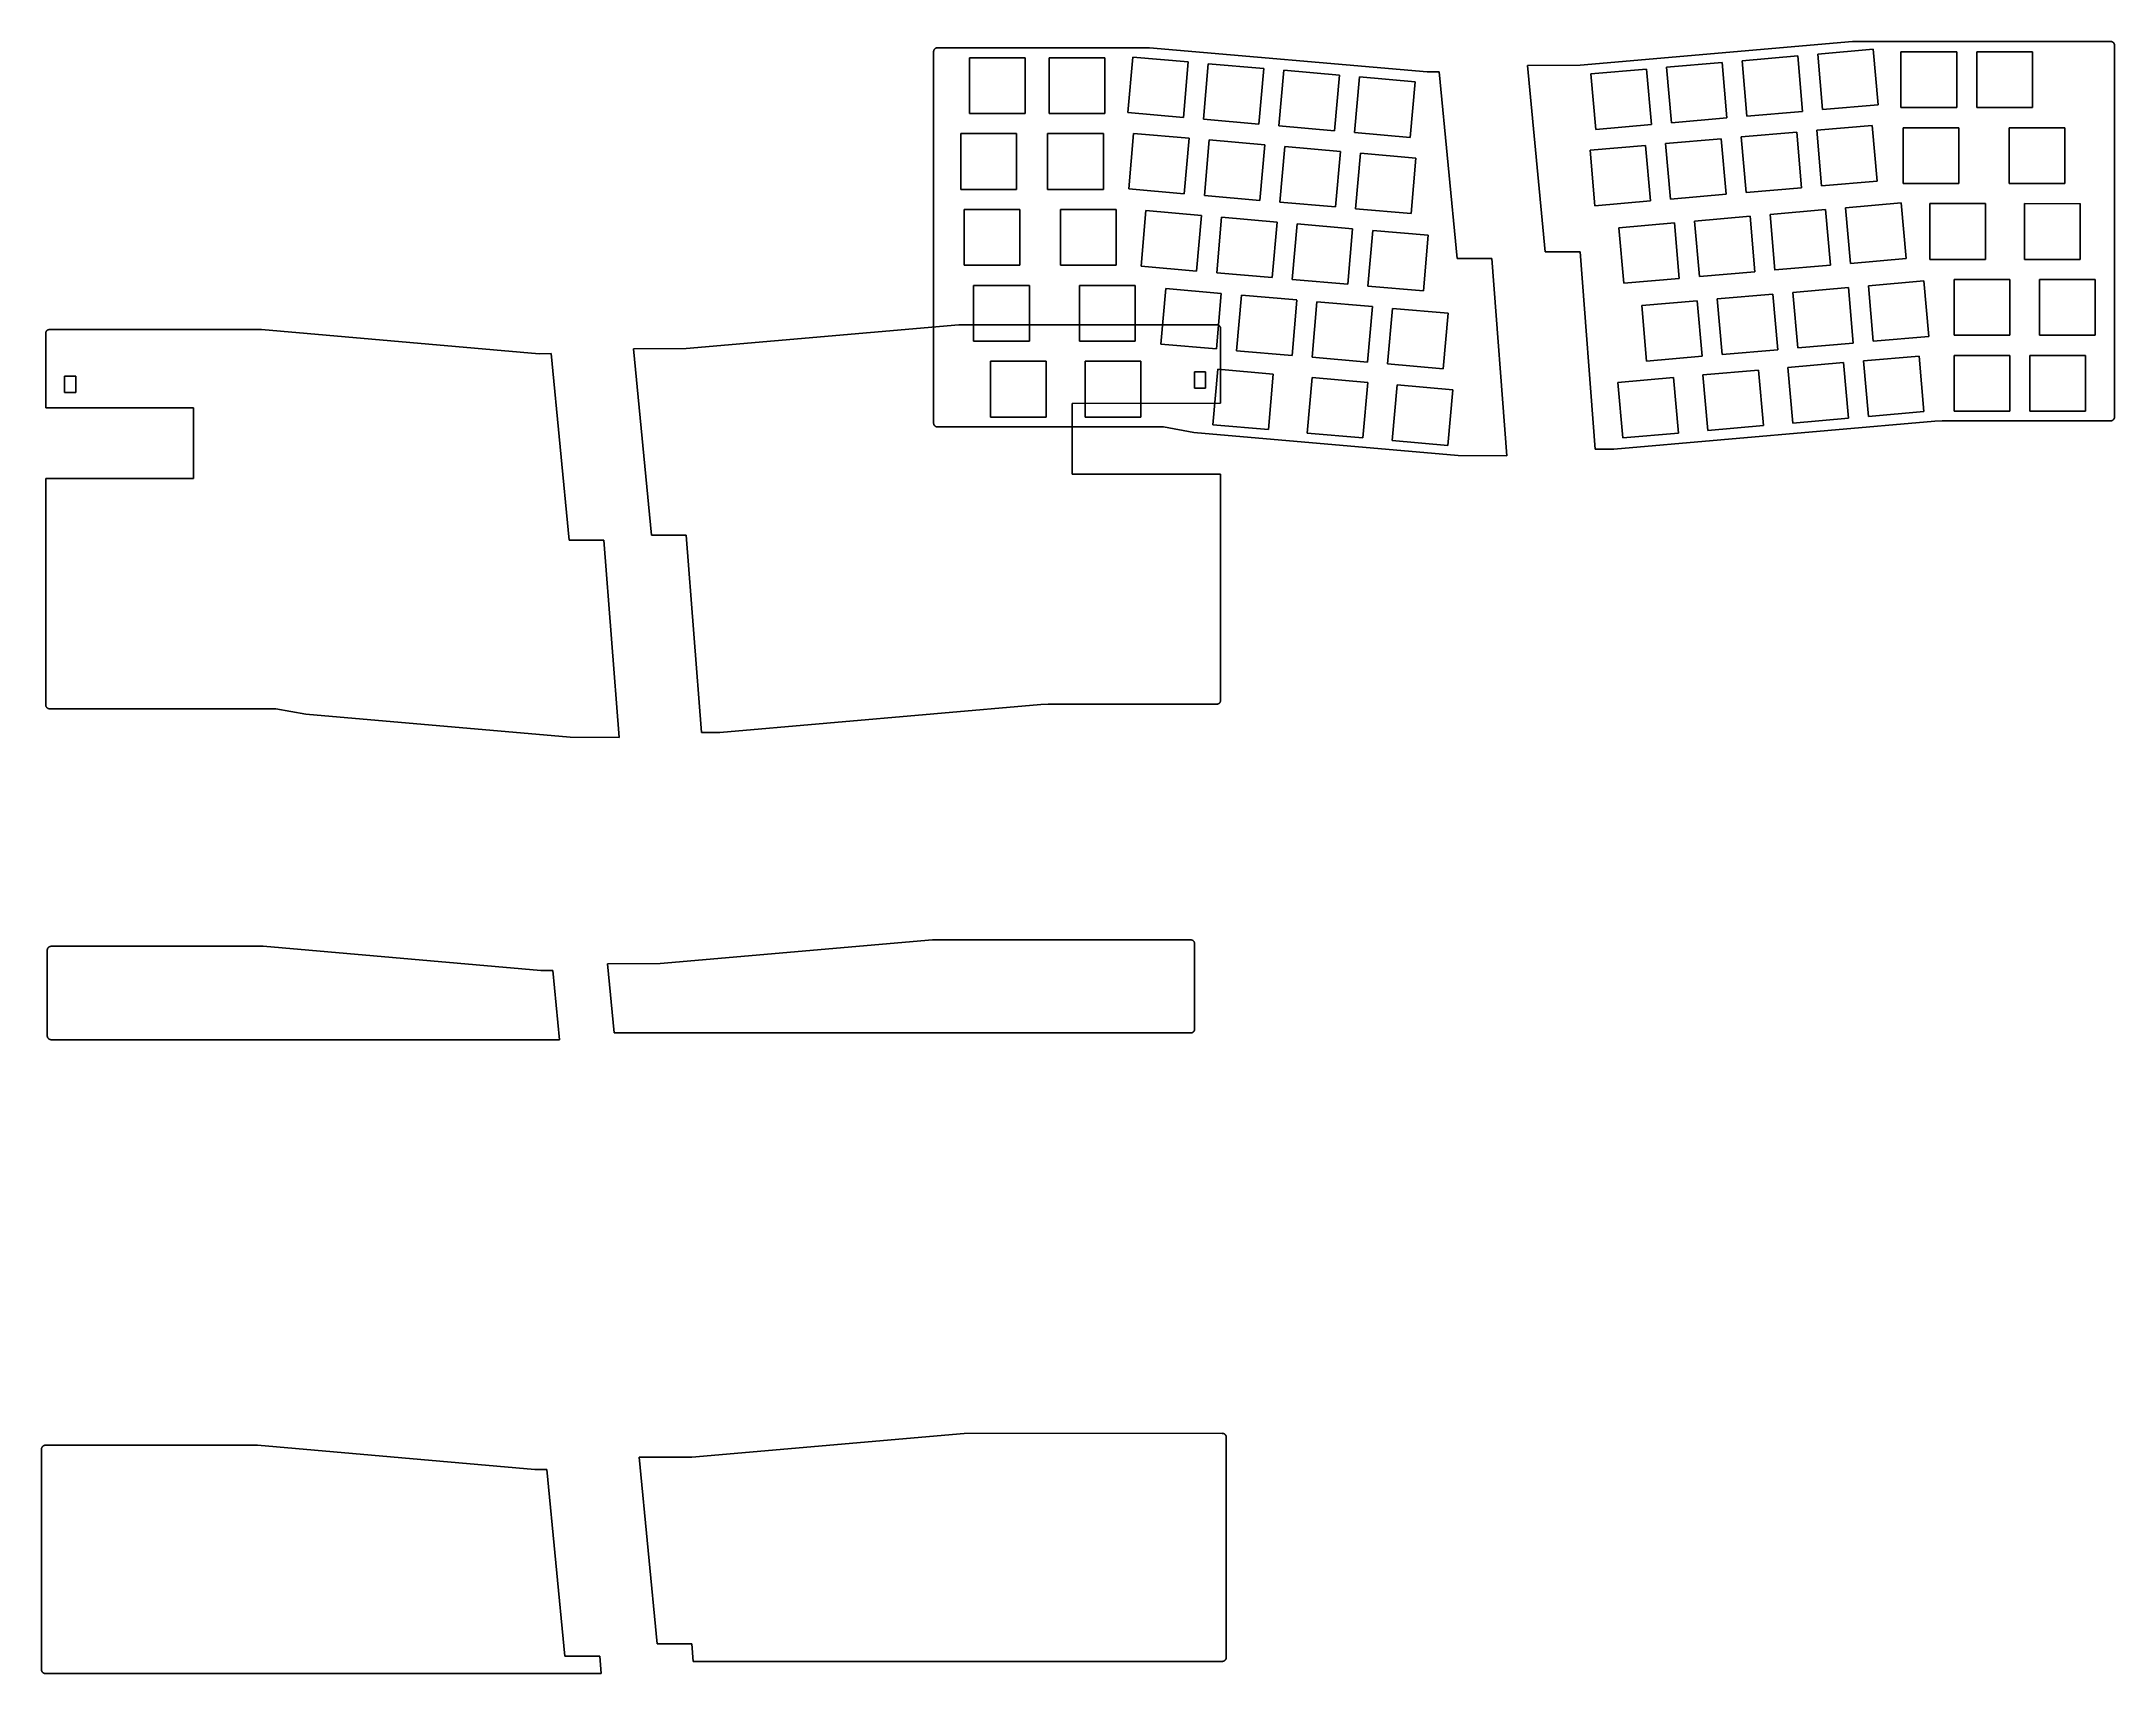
# Model space of a CAD drawing. Extents: x -20962 to 36881, y -27762 to 17760.
import ezdxf

# ---------------------------------------------------------------- set-up
doc = ezdxf.new("R2010")
doc.units = 0

msp = doc.modelspace()

# ---------------------------------------------------------------- linework, layer by layer
at = {"layer": 'Layer 1'}
for p, q in [((3931.35, 17475.4), (3930.22111, 7118.7)), ((3931.623802, 17481.182043), (3931.489, 17475.705)), ((3932.028524, 17486.621721), (3931.623802, 17481.182043)), ((3932.69938, 17492.014924), (3932.028524, 17486.621721)), ((3933.632584, 17497.352542), (3932.69938, 17492.014924)), ((3934.824352, 17502.625464), (3933.632584, 17497.352542)), ((3936.270899, 17507.824579), (3934.824352, 17502.625464)), ((3937.968438, 17512.940776), (3936.270899, 17507.824579)), ((3939.913184, 17517.964946), (3937.968438, 17512.940776)), ((3942.101353, 17522.887978), (3939.913184, 17517.964946)), ((3944.529159, 17527.700761), (3942.101353, 17522.887978)), ((3947.192817, 17532.394184), (3944.529159, 17527.700761)), ((3950.088541, 17536.959137), (3947.192817, 17532.394184)), ((3953.212546, 17541.386509), (3950.088541, 17536.959137)), ((3956.561047, 17545.667191), (3953.212546, 17541.386509)), ((3960.130258, 17549.79207), (3956.561047, 17545.667191)), ((3963.916394, 17553.752037), (3960.130258, 17549.79207)), ((3967.894703, 17557.518897), (3963.916394, 17553.752037)), ((3972.036868, 17561.068032), (3967.894703, 17557.518897)), ((3976.333761, 17564.395704), (3972.036868, 17561.068032)), ((3980.776254, 17567.49817), (3976.333761, 17564.395704)), ((3985.355217, 17570.371689), (3980.776254, 17567.49817)), ((3990.061521, 17573.012521), (3985.355217, 17570.371689)), ((3994.886038, 17575.416924), (3990.061521, 17573.012521)), ((3999.819639, 17577.581158), (3994.886038, 17575.416924)), ((4004.853194, 17579.501481), (3999.819639, 17577.581158)), ((4009.977576, 17581.174152), (4004.853194, 17579.501481)), ((4015.183655, 17582.595431), (4009.977576, 17581.174152)), ((4020.462303, 17583.761576), (4015.183655, 17582.595431)), ((4025.80439, 17584.668847), (4020.462303, 17583.761576)), ((4031.200788, 17585.313501), (4025.80439, 17584.668847)), ((4036.642367, 17585.6918), (4031.200788, 17585.313501)), ((4042.12, 17585.8), (4036.642367, 17585.6918)), ((9956.51, 17586.1), (4041.98, 17585.817778)), ((17700.7, 16911.5), (9956.51, 17586.1)), ((29571.5, 17759.9), (21968.44, 17096.678)), ((26489.6, 17222.8), (28039.56, 17357.702)), ((28039.6, 17357.7), (28175.067, 15808.87)), ((28734.4, 15859.1), (28598.369, 17408.5)), ((28598.4, 17408.5), (30148.36, 17543.402)), ((36770.7, 17759.9), (29571.5, 17759.9)), ((30148.4, 17543.4), (30283.867, 15994.57)), ((30920.5, 17470.6), (32476.11, 17470.035556)), ((30920.5, 15914.5), (30920.5, 17470.1)), ((32476.1, 17470.1), (32476.1, 15914.5)), ((33037.2, 17470.1), (34592.81, 17469.535556)), ((33037.2, 15913.9), (33037.2, 17469.5)), ((34592.8, 17469.5), (34592.8, 15913.9)), ((36776.245672, 17759.922011), (36770.733, 17760.06)), ((36781.72018, 17759.510651), (36776.245672, 17759.922011)), ((36787.147251, 17758.829803), (36781.72018, 17759.510651)), ((36792.517612, 17757.883349), (36787.147251, 17758.829803)), ((36797.821988, 17756.675173), (36792.517612, 17757.883349)), ((36803.051106, 17755.209156), (36797.821988, 17756.675173)), ((36808.195692, 17753.489182), (36803.051106, 17755.209156)), ((36813.246474, 17751.519134), (36808.195692, 17753.489182)), ((36818.194177, 17749.302894), (36813.246474, 17751.519134)), ((36823.029528, 17746.844345), (36818.194177, 17749.302894)), ((36827.743253, 17744.147369), (36823.029528, 17746.844345)), ((36832.326079, 17741.215851), (36827.743253, 17744.147369)), ((36836.768732, 17738.053671), (36832.326079, 17741.215851)), ((36841.061938, 17734.664714), (36836.768732, 17738.053671)), ((36845.196425, 17731.052862), (36841.061938, 17734.664714)), ((36849.162919, 17727.221997), (36845.196425, 17731.052862)), ((36852.932795, 17723.197494), (36849.162919, 17727.221997)), ((36856.481121, 17719.008361), (36852.932795, 17723.197494)), ((36859.804155, 17714.663927), (36856.481121, 17719.008361)), ((36862.898157, 17710.173527), (36859.804155, 17714.663927)), ((36865.759385, 17705.54649), (36862.898157, 17710.173527)), ((36868.3841, 17700.79215), (36865.759385, 17705.54649)), ((36870.768559, 17695.919837), (36868.3841, 17700.79215)), ((36872.909023, 17690.938883), (36870.768559, 17695.919837)), ((36874.80175, 17685.85862), (36872.909023, 17690.938883)), ((36876.443001, 17680.688381), (36874.80175, 17685.85862)), ((36877.829033, 17675.437496), (36876.443001, 17680.688381)), ((36878.956107, 17670.115297), (36877.829033, 17675.437496)), ((36879.820481, 17664.731116), (36878.956107, 17670.115297)), ((36880.418415, 17659.294285), (36879.820481, 17664.731116)), ((36880.746169, 17653.814136), (36880.418415, 17659.294285)), ((36880.8, 17648.3), (36880.746169, 17653.814136)), ((36880.8, 7288.06), (36880.8, 17648.1)), ((4931.83, 17306.4), (6487.44, 17305.835556)), ((4931.83, 15750.2), (4931.83, 17305.8)), ((6487.44, 17305.8), (6487.44, 15750.2)), ((7154.05, 17306.4), (8709.66, 17305.835556)), ((7154.05, 15750.2), (7154.05, 17305.8)), ((8709.65, 17305.8), (8709.65, 15750.2)), ((9349.45, 15774.5), (9484.917, 17324.46)), ((9484.92, 17324.4), (11034.88, 17188.369)), ((11034.9, 17188.4), (10899.433, 15639)), ((11458.8, 15589.9), (11594.267, 17139.86)), ((11594.2, 17139.9), (13144.16, 17003.869)), ((13144.2, 17003.8), (13008.733, 15454.4)), ((13567.5, 15405.6), (13702.967, 16955.56)), ((13703, 16955.6), (15252.96, 16819.569)), ((15253, 16819.5), (15117.533, 15270.1)), ((18034.8, 16913), (17700.649, 16911.58889)), ((18034.8, 16913), (18535.744, 11707.42)), ((20497.8, 17094.1), (20998.744, 11888.52)), ((21968.4, 17096.7), (20498.02, 17093.87778)), ((22408.1, 15304.9), (22272.069, 16854.3)), ((22272.1, 16854.3), (23822.06, 16989.202)), ((23822.1, 16989.2), (23957.567, 15440.37)), ((24516.9, 15490.6), (24380.869, 17040)), ((24380.9, 17040), (25930.86, 17174.902)), ((25930.8, 17174.9), (26066.267, 15626.07)), ((26625.7, 15673.4), (26489.669, 17222.8)), ((15676.9, 15221), (15812.367, 16770.96)), ((15812.3, 16771), (17362.26, 16634.969)), ((17362.3, 16635), (17226.833, 15085.6)), ((6487.44, 15750.2), (4931.83, 15750.2)), ((8709.65, 15750.2), (7154.05, 15750.2)), ((10899.4, 15639), (9349.44, 15774.467)), ((26066.3, 15626), (24516.9, 15490.533)), ((28175.1, 15808.9), (26625.7, 15673.433)), ((30283.8, 15994.6), (28734.4, 15859.133)), ((32476.1, 15914.5), (30920.5, 15914.5)), ((34592.8, 15913.9), (33037.2, 15913.9)), ((4687.99, 15189.7), (6243.6, 15189.135556)), ((4687.99, 13633.5), (4687.99, 15189.1)), ((6243.6, 15189.1), (6243.6, 13633.5)), ((7111.71, 15189.7), (8667.32, 15189.135556)), ((7111.71, 13633.5), (7111.71, 15189.1)), ((8667.32, 15189.1), (8667.32, 13633.5)), ((9375.98, 13647.7), (9511.447, 15197.66)), ((9511.45, 15197.6), (11061.41, 15061.569)), ((11061.4, 15061.6), (10925.933, 13512.2)), ((13008.7, 15454.4), (11458.74, 15589.867)), ((15117.5, 15270.1), (13567.54, 15405.567)), ((17226.8, 15085.6), (15676.84, 15221.067)), ((23957.5, 15440.3), (22408.1, 15304.833)), ((24354.9, 14913.1), (25904.86, 15048.002)), ((25904.9, 15048), (26040.367, 13499.17)), ((26599.7, 13546.6), (26463.669, 15096)), ((26463.7, 15096), (28013.66, 15230.902)), ((28013.6, 15230.9), (28149.067, 13682.07)), ((28572.4, 15281.7), (30122.36, 15416.602)), ((28708.5, 13732.3), (28572.469, 15281.7)), ((30122.4, 15416.6), (30257.867, 13867.77)), ((30984.3, 15354), (32539.91, 15353.435556)), ((30984.3, 13797.8), (30984.3, 15353.4)), ((32539.9, 15353.4), (32539.9, 13797.8)), ((33936.9, 15353.4), (35492.51, 15352.835556)), ((33936.9, 13797.2), (33936.9, 15352.8)), ((35492.5, 15352.8), (35492.5, 13797.2)), ((11485.3, 13463.1), (11620.767, 15013.06)), ((11620.8, 15013), (13170.76, 14876.969)), ((13170.7, 14877), (13035.233, 13327.6)), ((13594.1, 13278.8), (13729.567, 14828.76)), ((13729.5, 14828.8), (15279.46, 14692.769)), ((15279.5, 14692.7), (15144.033, 13143.3)), ((15703.4, 13094.2), (15838.867, 14644.16)), ((15838.9, 14644.2), (17388.86, 14508.169)), ((17388.8, 14508.1), (17253.333, 12958.7)), ((22246.1, 14727.4), (23796.06, 14862.302)), ((22382.2, 13178), (22246.169, 14727.4)), ((23796.1, 14862.3), (23931.567, 13313.47)), ((24490.9, 13363.7), (24354.869, 14913.1)), ((6243.6, 13633.5), (4687.99, 13633.5)), ((8667.32, 13633.5), (7111.71, 13633.5)), ((10925.9, 13512.2), (9375.94, 13647.667)), ((13035.3, 13327.6), (11485.34, 13463.067)), ((23931.6, 13313.5), (22382.2, 13178.033)), ((26040.3, 13499.2), (24490.9, 13363.733)), ((28149.1, 13682.1), (26599.7, 13546.633)), ((30257.9, 13867.8), (28708.5, 13732.333)), ((32539.9, 13797.8), (30984.3, 13797.8)), ((35492.5, 13797.2), (33936.9, 13797.2)), ((4783.38, 13073), (6338.99, 13072.435556)), ((4783.38, 11516.9), (4783.38, 13072.5)), ((6338.99, 13072.5), (6338.99, 11516.9)), ((7471.26, 13073), (9026.87, 13072.435556)), ((7471.26, 11516.9), (7471.26, 13072.5)), ((9026.87, 13072.5), (9026.87, 11516.9)), ((9719.16, 11492.9), (9854.627, 13042.86)), ((9854.63, 13042.8), (11404.59, 12906.769)), ((11404.6, 12906.8), (11269.133, 11357.4)), ((11828.5, 11308.3), (11963.967, 12858.26)), ((11964, 12858.3), (13513.96, 12722.269)), ((15144, 13143.3), (13594.04, 13278.767)), ((17253.4, 12958.7), (15703.44, 13094.167)), ((25295.8, 11203), (25159.769, 12752.4)), ((25159.8, 12752.4), (26709.76, 12887.302)), ((26709.8, 12887.3), (26845.267, 11338.47)), ((27404.6, 11385.9), (27268.569, 12935.3)), ((27268.6, 12935.3), (28818.56, 13070.202)), ((28818.5, 13070.2), (28953.967, 11521.37)), ((29377.3, 13121), (30927.26, 13255.902)), ((29513.4, 11571.6), (29377.369, 13121)), ((30927.3, 13255.9), (31062.767, 11707.07)), ((31724.3, 13237.3), (33279.91, 13236.735556)), ((31724.3, 11681.1), (31724.3, 13236.7)), ((33279.9, 13236.7), (33279.9, 11681.1)), ((34370.4, 13236.7), (35926.01, 13236.135556)), ((34370.4, 11680.6), (34370.4, 13236.2)), ((35926, 13236.2), (35926, 11680.6)), ((13513.9, 12722.2), (13378.433, 11172.8)), ((13937.3, 11124), (14072.767, 12673.96)), ((14072.7, 12674), (15622.66, 12537.969)), ((15622.7, 12538), (15487.233, 10988.6)), ((16046.6, 10939.4), (16182.067, 12489.36)), ((16182, 12489.4), (17731.96, 12353.369)), ((17732, 12353.4), (17596.533, 10804)), ((23051, 12566.7), (24600.96, 12701.602)), ((23187.1, 11017.3), (23051.069, 12566.7)), ((24601, 12701.6), (24736.467, 11152.77)), ((18535.8, 11707.4), (19506.6, 11707.4)), ((19506.3, 11707.4), (19929.069, 6206.89)), ((20998.7, 11888.6), (21969.6, 11888.6)), ((21969.6, 11888.6), (22393.215, 6387.81)), ((31062.8, 11707.1), (29513.4, 11571.633)), ((33279.9, 11681.1), (31724.3, 11681.1)), ((35926, 11680.6), (34370.4, 11680.6)), ((6338.99, 11516.9), (4783.38, 11516.9)), ((9026.87, 11516.9), (7471.26, 11516.9)), ((11269.1, 11357.4), (9719.14, 11492.867)), ((13378.5, 11172.8), (11828.54, 11308.267)), ((15487.2, 10988.6), (13937.24, 11124.067)), ((24736.5, 11152.8), (23187.1, 11017.333)), ((26845.2, 11338.5), (25295.8, 11203.033)), ((28954, 11521.4), (27404.6, 11385.933)), ((30014, 10946.2), (31563.96, 11081.102)), ((31564, 11081.1), (31699.467, 9532.27)), ((32402.2, 11120.1), (33957.81, 11119.535556)), ((32402.2, 9563.9), (32402.2, 11119.5)), ((33957.8, 11119.5), (33957.8, 9563.9)), ((34783.6, 11120.6), (36339.21, 11120.035556)), ((34783.6, 9564.46), (34783.6, 11120.1)), ((36339.2, 11120.1), (36339.2, 9564.46)), ((5048.1, 10956.4), (6603.71, 10955.835556)), ((5048.1, 9400.21), (5048.1, 10955.8)), ((6603.71, 10955.8), (6603.71, 9400.21)), ((8000.71, 10956.4), (9556.32, 10955.835556)), ((8000.71, 9400.21), (8000.71, 10955.8)), ((9556.32, 10955.8), (9556.32, 9400.21)), ((10272, 9319.78), (10407.467, 10869.74)), ((10407.5, 10869.7), (11957.46, 10733.669)), ((11957.5, 10733.7), (11822.033, 9184.3)), ((12381.4, 9135.2), (12516.867, 10685.16)), ((12516.8, 10685.2), (14066.76, 10549.169)), ((14066.8, 10549.1), (13931.333, 8999.7)), ((14490.1, 8950.91), (14625.567, 10500.87)), ((14625.6, 10500.9), (16175.56, 10364.869)), ((17596.5, 10804), (16046.54, 10939.467)), ((23687.7, 10391.9), (25237.66, 10526.802)), ((25237.7, 10526.8), (25373.167, 8977.97)), ((25932.5, 9028.24), (25796.469, 10577.64)), ((25796.5, 10577.6), (27346.46, 10712.502)), ((27346.5, 10712.5), (27481.967, 9163.67)), ((28041.3, 9211.12), (27905.269, 10760.52)), ((27905.3, 10760.5), (29455.26, 10895.402)), ((29455.2, 10895.4), (29590.667, 9346.57)), ((30150.1, 9396.82), (30014.069, 10946.22)), ((4629.64, 9856.86), (-2973.42, 9193.638)), ((11828.8, 9856.86), (4629.64, 9856.86)), ((11834.345672, 9856.722011), (11828.833, 9856.86)), ((11839.82018, 9856.310651), (11834.345672, 9856.722011)), ((11845.247251, 9855.629803), (11839.82018, 9856.310651)), ((11850.617612, 9854.683349), (11845.247251, 9855.629803)), ((11855.921988, 9853.475173), (11850.617612, 9854.683349)), ((11861.151106, 9852.009156), (11855.921988, 9853.475173)), ((11866.295692, 9850.289182), (11861.151106, 9852.009156)), ((11871.346474, 9848.319134), (11866.295692, 9850.289182)), ((11876.294177, 9846.102894), (11871.346474, 9848.319134)), ((11881.129528, 9843.644345), (11876.294177, 9846.102894)), ((11885.843253, 9840.947369), (11881.129528, 9843.644345)), ((11890.426079, 9838.015851), (11885.843253, 9840.947369)), ((11894.868732, 9834.853671), (11890.426079, 9838.015851)), ((11899.161938, 9831.464714), (11894.868732, 9834.853671)), ((16175.6, 10364.8), (16040.133, 8815.4)), ((16599.5, 8766.34), (16734.967, 10316.3)), ((16734.9, 10316.3), (18284.86, 10180.269)), ((18284.9, 10180.3), (18149.433, 8630.9)), ((23823.8, 8842.54), (23687.769, 10391.94)), ((-20844.694849, 9621.319106), (-20844.831, 9615.843)), ((-20844.288877, 9626.757798), (-20844.694849, 9621.319106)), ((-20844.6, 9615.84), (-20844.6, 7542.64)), ((-20843.616867, 9632.149969), (-20844.288877, 9626.757798)), ((-20842.682607, 9637.486515), (-20843.616867, 9632.149969)), ((-20841.48988, 9642.758331), (-20842.682607, 9637.486515)), ((-20840.042471, 9647.95631), (-20841.48988, 9642.758331)), ((-20838.344168, 9653.071347), (-20840.042471, 9647.95631)), ((-20836.398753, 9658.094337), (-20838.344168, 9653.071347)), ((-20834.210013, 9663.016175), (-20836.398753, 9658.094337)), ((-20831.781733, 9667.827755), (-20834.210013, 9663.016175)), ((-20829.117698, 9672.519971), (-20831.781733, 9667.827755)), ((-20826.221693, 9677.083718), (-20829.117698, 9672.519971)), ((-20823.097503, 9681.509892), (-20826.221693, 9677.083718)), ((-20819.748914, 9685.789385), (-20823.097503, 9681.509892)), ((-20816.179711, 9689.913093), (-20819.748914, 9685.789385)), ((-20812.393679, 9693.871911), (-20816.179711, 9689.913093)), ((-20808.415563, 9697.63766), (-20812.393679, 9693.871911)), ((-20804.273666, 9701.18574), (-20808.415563, 9697.63766)), ((-20799.977114, 9704.512412), (-20804.273666, 9701.18574)), ((-20795.535031, 9707.613939), (-20799.977114, 9704.512412)), ((-20790.956542, 9710.48658), (-20795.535031, 9707.613939)), ((-20786.250771, 9713.126599), (-20790.956542, 9710.48658)), ((-20781.426843, 9715.530255), (-20786.250771, 9713.126599)), ((-20776.493883, 9717.693811), (-20781.426843, 9715.530255)), ((-20771.461015, 9719.613527), (-20776.493883, 9717.693811)), ((-20766.337365, 9721.285666), (-20771.461015, 9719.613527)), ((-20761.132056, 9722.706488), (-20766.337365, 9721.285666)), ((-20755.854213, 9723.872255), (-20761.132056, 9722.706488)), ((-20750.512962, 9724.779228), (-20755.854213, 9723.872255)), ((-20745.117426, 9725.42367), (-20750.512962, 9724.779228)), ((-20739.67673, 9725.80184), (-20745.117426, 9725.42367)), ((-20734.2, 9725.91), (-20739.67673, 9725.80184)), ((-14819.7, 9726.19), (-20734.23, 9725.907778)), ((-7075.51, 9051.68), (-14819.68, 9726.191)), ((6603.71, 9400.21), (5048.1, 9400.21)), ((9556.32, 9400.21), (8000.71, 9400.21)), ((11822, 9184.31), (10272.04, 9319.777)), ((11903.296425, 9827.852862), (11899.161938, 9831.464714)), ((11907.262919, 9824.021997), (11903.296425, 9827.852862)), ((11911.032795, 9819.997494), (11907.262919, 9824.021997)), ((11914.581121, 9815.808361), (11911.032795, 9819.997494)), ((11917.904155, 9811.463927), (11914.581121, 9815.808361)), ((11920.998157, 9806.973527), (11917.904155, 9811.463927)), ((11923.859385, 9802.34649), (11920.998157, 9806.973527)), ((11926.4841, 9797.59215), (11923.859385, 9802.34649)), ((11928.868559, 9792.719837), (11926.4841, 9797.59215)), ((11931.009023, 9787.738883), (11928.868559, 9792.719837)), ((11932.90175, 9782.65862), (11931.009023, 9787.738883)), ((11934.543001, 9777.488381), (11932.90175, 9782.65862)), ((11935.929033, 9772.237496), (11934.543001, 9777.488381)), ((11937.056107, 9766.915297), (11935.929033, 9772.237496)), ((11937.920481, 9761.531116), (11937.056107, 9766.915297)), ((11938.518415, 9756.094285), (11937.920481, 9761.531116)), ((11938.846169, 9750.614136), (11938.518415, 9756.094285)), ((11938.9, 9745.1), (11938.846169, 9750.614136)), ((11938.9, 7667.95), (11938.9, 9745.1)), ((29590.7, 9346.59), (28041.3, 9211.123)), ((31699.5, 9532.29), (30150.1, 9396.823)), ((33957.8, 9563.9), (32402.2, 9563.9)), ((36339.2, 9564.46), (34783.6, 9564.46)), ((-6741.08, 9053.09), (-7075.513, 9051.67889)), ((-6741.36, 9053.09), (-6240.416, 3847.51)), ((-2973.42, 9193.64), (-4443.8, 9190.81778)), ((-4443.51, 9190.82), (-3942.566, 3985.24)), ((5513.77, 8839.72), (7069.38, 8839.155556)), ((5513.77, 7283.55), (5513.77, 8839.15)), ((7069.38, 8839.15), (7069.38, 7283.55)), ((8159.32, 8839.72), (9714.93, 8839.155556)), ((8159.32, 7283.55), (8159.32, 8839.15)), ((9714.93, 8839.15), (9714.93, 7283.55)), ((13931.3, 8999.74), (12381.34, 9135.207)), ((16040.1, 8815.45), (14490.14, 8950.917)), ((18149.4, 8630.87), (16599.44, 8766.337)), ((25373.2, 8978.01), (23823.8, 8842.543)), ((27481.9, 9163.71), (25932.5, 9028.243)), ((27769.2, 8666.43), (29319.16, 8801.332)), ((29319.2, 8801.34), (29454.667, 7252.51)), ((30014, 7302.74), (29877.969, 8852.14)), ((29878, 8852.14), (31427.96, 8987.042)), ((31428, 8987.04), (31563.467, 7438.21)), ((32402.2, 9003.41), (33957.81, 9002.845556)), ((32402.2, 7447.23), (32402.2, 9002.84)), ((33957.8, 9002.84), (33957.8, 7447.23)), ((34518.9, 9003.97), (36074.51, 9003.405556)), ((34518.9, 7447.8), (34518.9, 9003.41)), ((36074.5, 9003.41), (36074.5, 7447.8)), ((-20001.8, 8421.76), (-20315.1, 8421.76)), ((-20315.1, 8421.76), (-20315.1, 7966.26)), ((-20001.8, 7966.26), (-20001.8, 8421.76)), ((11521.2, 8545.09), (11208, 8545.09)), ((11208, 8545.09), (11208, 8089.59)), ((11521.2, 8089.59), (11521.2, 8545.09)), ((11721.2, 7067.93), (11856.667, 8617.89)), ((11856.7, 8617.89), (13406.66, 8481.859)), ((13406.7, 8481.86), (13271.233, 6932.46)), ((14357.2, 6837.35), (14492.667, 8387.31)), ((14492.7, 8387.32), (16042.66, 8251.289)), ((16042.6, 8251.28), (15907.133, 6701.88)), ((16729.6, 6629.64), (16865.067, 8179.6)), ((16865, 8179.6), (18414.96, 8043.569)), ((23161.1, 6702.17), (23025.069, 8251.57)), ((23025.1, 8251.57), (24575.06, 8386.472)), ((24575, 8386.47), (24710.467, 6837.64)), ((25532.9, 6909.88), (25396.869, 8459.28)), ((25396.9, 8459.28), (26946.86, 8594.182)), ((26946.8, 8594.18), (27082.267, 7045.35)), ((27905.3, 7117.03), (27769.269, 8666.43)), ((-16717.9, 7542.64), (-20844.6, 7542.64)), ((-20315.1, 7966.26), (-20001.8, 7966.26)), ((-16717.9, 5566.81), (-16717.9, 7542.64)), ((11938.9, 7667.95), (7798.7, 7662.58778)), ((7798.71, 7662.59), (7798.71, 5690.42)), ((11208, 8089.59), (11521.2, 8089.59)), ((18415, 8043.57), (18279.533, 6494.17)), ((3930.36, 7118.75), (3930.413208, 7113.233592)), ((3930.413208, 7113.233592), (3930.740564, 7107.75118)), ((3930.740564, 7107.75118), (3931.338324, 7102.312107)), ((3931.338324, 7102.312107), (3932.202742, 7096.925714)), ((3932.202742, 7096.925714), (3933.330072, 7091.601346)), ((3933.330072, 7091.601346), (3934.716569, 7086.348345)), ((3934.716569, 7086.348345), (3936.358487, 7081.176054)), ((3936.358487, 7081.176054), (3938.25208, 7076.093815)), ((3938.25208, 7076.093815), (3940.393603, 7071.110973)), ((3940.393603, 7071.110973), (3942.779311, 7066.236869)), ((3942.779311, 7066.236869), (3945.405457, 7061.480846)), ((3945.405457, 7061.480846), (3948.268297, 7056.852248)), ((3948.268297, 7056.852248), (3951.364083, 7052.360417)), ((3951.364083, 7052.360417), (3954.689072, 7048.014696)), ((3954.689072, 7048.014696), (3958.239517, 7043.824429)), ((3958.239517, 7043.824429), (3962.011673, 7039.798957)), ((3962.011673, 7039.798957), (3965.98057, 7035.96732)), ((3965.98057, 7035.96732), (3970.117543, 7032.354917)), ((3970.117543, 7032.354917), (3974.413307, 7028.965632)), ((3974.413307, 7028.965632), (3978.858576, 7025.80335)), ((3978.858576, 7025.80335), (3983.444062, 7022.871954)), ((3983.444062, 7022.871954), (3988.160481, 7020.175329)), ((3988.160481, 7020.175329), (3992.998547, 7017.717359)), ((3992.998547, 7017.717359), (3997.948972, 7015.501929)), ((3997.948972, 7015.501929), (4003.002471, 7013.532921)), ((4003.002471, 7013.532921), (4008.149758, 7011.814222)), ((4008.149758, 7011.814222), (4013.381546, 7010.349714)), ((4013.381546, 7010.349714), (4018.688551, 7009.143283)), ((4018.688551, 7009.143283), (4024.061484, 7008.198811)), ((4024.061484, 7008.198811), (4029.491061, 7007.520184)), ((4029.491061, 7007.520184), (4034.967995, 7007.111286)), ((4034.967995, 7007.111286), (4040.483, 7006.976)), ((4040.29, 7006.97), (10347.7, 7006.97)), ((7069.38, 7283.55), (5513.77, 7283.55)), ((9714.93, 7283.55), (8159.32, 7283.55)), ((10347.7, 7006.97), (11190.133, 6854.57)), ((13271.2, 6932.46), (11721.24, 7067.927)), ((22908.2, 6386.36), (31865.93, 7169.526)), ((27082.3, 7045.35), (25532.9, 6909.883)), ((29454.7, 7252.5), (27905.3, 7117.033)), ((31563.4, 7438.2), (30014, 7302.733)), ((31866, 7169.53), (32072.022, 7177.99666)), ((32072, 7177.99), (36769, 7177.99)), ((33957.8, 7447.23), (32402.2, 7447.23)), ((36074.5, 7447.8), (34518.9, 7447.8)), ((36769, 7178.16), (36774.515297, 7178.213871)), ((36774.515297, 7178.213871), (36779.996585, 7178.541779)), ((36779.996585, 7178.541779), (36785.434527, 7179.139978)), ((36785.434527, 7179.139978), (36790.819785, 7180.004726)), ((36790.819785, 7180.004726), (36796.143022, 7181.132279)), ((36796.143022, 7181.132279), (36801.394902, 7182.518892)), ((36801.394902, 7182.518892), (36806.566086, 7184.160822)), ((36806.566086, 7184.160822), (36811.647238, 7186.054325)), ((36811.647238, 7186.054325), (36816.629021, 7188.195656)), ((36816.629021, 7188.195656), (36821.502096, 7190.581074)), ((36821.502096, 7190.581074), (36826.257128, 7193.206832)), ((36826.257128, 7193.206832), (36830.884779, 7196.069188)), ((36830.884779, 7196.069188), (36835.375711, 7199.164398)), ((36835.375711, 7199.164398), (36839.720587, 7202.488717)), ((36839.720587, 7202.488717), (36843.910071, 7206.038403)), ((36843.910071, 7206.038403), (36847.934825, 7209.809711)), ((36847.934825, 7209.809711), (36851.765827, 7213.777686)), ((36851.765827, 7213.777686), (36855.377692, 7217.913683)), ((36855.377692, 7217.913683), (36858.766537, 7222.208422)), ((36858.766537, 7222.208422), (36861.928479, 7226.652622)), ((36861.928479, 7226.652622), (36864.859636, 7231.237003)), ((36864.859636, 7231.237003), (36867.556124, 7235.952285)), ((36867.556124, 7235.952285), (36870.014061, 7240.789188)), ((36870.014061, 7240.789188), (36872.229564, 7245.738431)), ((36872.229564, 7245.738431), (36874.198749, 7250.790734)), ((36874.198749, 7250.790734), (36875.917734, 7255.936818)), ((36875.917734, 7255.936818), (36877.382636, 7261.1674)), ((36877.382636, 7261.1674), (36878.589572, 7266.473203)), ((36878.589572, 7266.473203), (36879.53466, 7271.844944)), ((36879.53466, 7271.844944), (36880.214015, 7277.273344)), ((36880.214015, 7277.273344), (36880.623756, 7282.749123)), ((36880.623756, 7282.749123), (36880.76, 7288.263)), ((11190.1, 6854.57), (18568.79, 6211.104)), ((15907.2, 6701.89), (14357.24, 6837.357)), ((18279.5, 6494.17), (16729.54, 6629.637)), ((22393.2, 6387.77), (22908.255, 6386.35889)), ((24710.5, 6837.63), (23161.1, 6702.163)), ((18568.8, 6211.1), (19929.11, 6206.86667)), ((-20844.8, 5566.81), (-20844.8, -741.138)), ((-20844.8, 5566.81), (-16717.9, 5566.81)), ((7798.71, 5690.42), (11938.9, 5690.42)), ((11939.2, -614.985), (11938.917778, 5690.415)), ((-6240.42, 3847.51), (-5269.58, 3847.51)), ((-5269.58, 3847.51), (-4846.247, -1653)), ((-3942.57, 3985.23), (-2971.72, 3985.23)), ((-2971.72, 3985.23), (-2548.387, -1515.28)), ((-20844.8, -741.138), (-20844.746169, -746.652136)), ((-20844.746169, -746.652136), (-20844.418415, -752.132285)), ((-20844.418415, -752.132285), (-20843.820481, -757.569116)), ((-20843.820481, -757.569116), (-20842.956107, -762.953297)), ((-20842.956107, -762.953297), (-20841.829033, -768.275496)), ((-20841.829033, -768.275496), (-20840.443001, -773.526381)), ((-20840.443001, -773.526381), (-20838.80175, -778.69662)), ((-20838.80175, -778.69662), (-20836.909023, -783.776883)), ((-20836.909023, -783.776883), (-20834.768559, -788.757837)), ((-20834.768559, -788.757837), (-20832.3841, -793.63015)), ((-20832.3841, -793.63015), (-20829.759385, -798.38449)), ((-20829.759385, -798.38449), (-20826.898157, -803.011527)), ((-20826.898157, -803.011527), (-20823.804155, -807.501927)), ((-20823.804155, -807.501927), (-20820.481121, -811.846361)), ((-20820.481121, -811.846361), (-20816.932795, -816.035494)), ((-20816.932795, -816.035494), (-20813.162919, -820.059997)), ((-20813.162919, -820.059997), (-20809.196425, -823.890862)), ((-20809.196425, -823.890862), (-20805.061938, -827.502714)), ((-20805.061938, -827.502714), (-20800.768732, -830.891671)), ((-20800.768732, -830.891671), (-20796.326079, -834.053851)), ((-20796.326079, -834.053851), (-20791.743253, -836.985369)), ((-20791.743253, -836.985369), (-20787.029528, -839.682345)), ((-20787.029528, -839.682345), (-20782.194177, -842.140894)), ((-20782.194177, -842.140894), (-20777.246474, -844.357134)), ((-20777.246474, -844.357134), (-20772.195692, -846.327182)), ((-20772.195692, -846.327182), (-20767.051106, -848.047156)), ((-20767.051106, -848.047156), (-20761.821988, -849.513173)), ((-20761.821988, -849.513173), (-20756.517612, -850.721349)), ((-20756.517612, -850.721349), (-20751.147251, -851.667803)), ((-20751.147251, -851.667803), (-20745.72018, -852.348651)), ((-20745.72018, -852.348651), (-20740.245672, -852.760011)), ((-20740.245672, -852.760011), (-20734.733, -852.898)), ((-20734.8, -852.898), (-14427.4, -852.898)), ((-14427.4, -852.898), (-13584.967, -1005.298)), ((-13585, -1005.3), (-6206.31, -1648.766)), ((-2033.62, -1516.68), (6924.11, -733.514)), ((6924.11, -733.518), (7130.132, -725.05134)), ((7130.13, -725.051), (11827.2, -725.051)), ((11827.2, -725.051), (11832.714136, -724.997169)), ((11832.714136, -724.997169), (11838.194285, -724.669415)), ((11838.194285, -724.669415), (11843.631116, -724.071481)), ((11843.631116, -724.071481), (11849.015297, -723.207107)), ((11849.015297, -723.207107), (11854.337496, -722.080033)), ((11854.337496, -722.080033), (11859.588381, -720.694001)), ((11859.588381, -720.694001), (11864.75862, -719.05275)), ((11864.75862, -719.05275), (11869.838883, -717.160023)), ((11869.838883, -717.160023), (11874.819837, -715.019559)), ((11874.819837, -715.019559), (11879.69215, -712.6351)), ((11879.69215, -712.6351), (11884.44649, -710.010385)), ((11884.44649, -710.010385), (11889.073527, -707.149157)), ((11889.073527, -707.149157), (11893.563927, -704.055155)), ((11893.563927, -704.055155), (11897.908361, -700.732121)), ((11897.908361, -700.732121), (11902.097494, -697.183795)), ((11902.097494, -697.183795), (11906.121997, -693.413919)), ((11906.121997, -693.413919), (11909.952862, -689.447425)), ((11909.952862, -689.447425), (11913.564714, -685.312938)), ((11913.564714, -685.312938), (11916.953671, -681.019732)), ((11916.953671, -681.019732), (11920.115851, -676.577079)), ((11920.115851, -676.577079), (11923.047369, -671.994253)), ((11923.047369, -671.994253), (11925.744345, -667.280528)), ((11925.744345, -667.280528), (11928.202894, -662.445177)), ((11928.202894, -662.445177), (11930.419134, -657.497474)), ((11930.419134, -657.497474), (11932.389182, -652.446692)), ((11932.389182, -652.446692), (11934.109156, -647.302106)), ((11934.109156, -647.302106), (11935.575173, -642.072988)), ((11935.575173, -642.072988), (11936.783349, -636.768612)), ((11936.783349, -636.768612), (11937.729803, -631.398251)), ((11937.729803, -631.398251), (11938.410651, -625.97118)), ((11938.410651, -625.97118), (11938.822011, -620.496672)), ((11938.822011, -620.496672), (11938.96, -614.984)), ((-6206.27, -1648.76), (-4845.96, -1652.99333)), ((-2548.67, -1515.27), (-2033.615, -1516.68111)), ((-20775.148914, -7517.900615), (-20778.497503, -7522.180108)), ((-20771.579711, -7513.776907), (-20775.148914, -7517.900615)), ((-20767.793679, -7509.818089), (-20771.579711, -7513.776907)), ((-20763.815563, -7506.05234), (-20767.793679, -7509.818089)), ((-20759.673666, -7502.50426), (-20763.815563, -7506.05234)), ((-20755.377114, -7499.177588), (-20759.673666, -7502.50426)), ((-20750.935031, -7496.076061), (-20755.377114, -7499.177588)), ((-20746.356542, -7493.20342), (-20750.935031, -7496.076061)), ((-20741.650771, -7490.563401), (-20746.356542, -7493.20342)), ((-20736.826843, -7488.159745), (-20741.650771, -7490.563401)), ((-20731.893883, -7485.996189), (-20736.826843, -7488.159745)), ((-20726.861015, -7484.076473), (-20731.893883, -7485.996189)), ((-20721.737365, -7482.404334), (-20726.861015, -7484.076473)), ((-20716.532056, -7480.983512), (-20721.737365, -7482.404334)), ((-20711.254213, -7479.817745), (-20716.532056, -7480.983512)), ((-20705.912962, -7478.910772), (-20711.254213, -7479.817745)), ((-20700.517426, -7478.26633), (-20705.912962, -7478.910772)), ((-20695.07673, -7477.88816), (-20700.517426, -7478.26633)), ((-20689.6, -7477.78), (-20695.07673, -7477.88816)), ((-14775.1, -7477.49), (-20689.63, -7477.772222)), ((-7030.92, -8152.01), (-14775.09, -7477.499)), ((3903.49, -7297.72), (-3699.57, -7960.942)), ((11102.7, -7297.72), (3903.49, -7297.72)), ((11108.245672, -7297.857989), (11102.733, -7297.72)), ((11113.72018, -7298.269349), (11108.245672, -7297.857989)), ((11119.147251, -7298.950197), (11113.72018, -7298.269349)), ((11124.517612, -7299.896651), (11119.147251, -7298.950197)), ((11129.821988, -7301.104827), (11124.517612, -7299.896651)), ((11135.051106, -7302.570844), (11129.821988, -7301.104827)), ((11140.195692, -7304.290818), (11135.051106, -7302.570844)), ((11145.246474, -7306.260866), (11140.195692, -7304.290818)), ((11150.194177, -7308.477106), (11145.246474, -7306.260866)), ((11155.029528, -7310.935655), (11150.194177, -7308.477106)), ((11159.743253, -7313.632631), (11155.029528, -7310.935655)), ((11164.326079, -7316.564149), (11159.743253, -7313.632631)), ((11168.768732, -7319.726329), (11164.326079, -7316.564149)), ((11173.061938, -7323.115286), (11168.768732, -7319.726329)), ((11177.196425, -7326.727138), (11173.061938, -7323.115286)), ((11181.162919, -7330.558003), (11177.196425, -7326.727138)), ((11184.932795, -7334.582506), (11181.162919, -7330.558003)), ((11188.481121, -7338.771639), (11184.932795, -7334.582506)), ((11191.804155, -7343.116073), (11188.481121, -7338.771639)), ((11194.898157, -7347.606473), (11191.804155, -7343.116073)), ((11197.759385, -7352.23351), (11194.898157, -7347.606473)), ((11200.3841, -7356.98785), (11197.759385, -7352.23351)), ((11202.768559, -7361.860163), (11200.3841, -7356.98785)), ((11204.909023, -7366.841117), (11202.768559, -7361.860163)), ((11206.80175, -7371.92138), (11204.909023, -7366.841117)), ((11208.443001, -7377.091619), (11206.80175, -7371.92138)), ((11209.829033, -7382.342504), (11208.443001, -7377.091619)), ((11210.956107, -7387.664703), (11209.829033, -7382.342504)), ((11211.820481, -7393.048884), (11210.956107, -7387.664703)), ((11212.418415, -7398.485715), (11211.820481, -7393.048884)), ((11212.746169, -7403.965864), (11212.418415, -7398.485715)), ((11212.8, -7409.48), (11212.746169, -7403.965864)), ((11213.6, -9785.79), (11212.753334, -7409.48)), ((-20800, -7587.84), (-20800.564444, -9971.2)), ((-20800.094849, -7582.370894), (-20800.231, -7587.847)), ((-20799.688877, -7576.932202), (-20800.094849, -7582.370894)), ((-20799.016867, -7571.540031), (-20799.688877, -7576.932202)), ((-20798.082607, -7566.203485), (-20799.016867, -7571.540031)), ((-20796.88988, -7560.931669), (-20798.082607, -7566.203485)), ((-20795.442471, -7555.73369), (-20796.88988, -7560.931669)), ((-20793.744168, -7550.618653), (-20795.442471, -7555.73369)), ((-20791.798753, -7545.595663), (-20793.744168, -7550.618653)), ((-20789.610013, -7540.673825), (-20791.798753, -7545.595663)), ((-20787.181733, -7535.862245), (-20789.610013, -7540.673825)), ((-20784.517698, -7531.170029), (-20787.181733, -7535.862245)), ((-20781.621693, -7526.606282), (-20784.517698, -7531.170029)), ((-20778.497503, -7522.180108), (-20781.621693, -7526.606282)), ((-3699.58, -7960.94), (-5169.96, -7963.76222)), ((-5169.95, -7963.76), (-4984.248, -9895.85)), ((-6696.49, -8150.59), (-7030.923, -8152.00111)), ((-6696.49, -8150.59), (-6511.635, -10082.96)), ((11200.144345, -9838.089528), (11202.602894, -9833.254177)), ((11202.602894, -9833.254177), (11204.819134, -9828.306474)), ((11204.819134, -9828.306474), (11206.789182, -9823.255692)), ((11206.789182, -9823.255692), (11208.509156, -9818.111106)), ((11208.509156, -9818.111106), (11209.975173, -9812.881988)), ((11209.975173, -9812.881988), (11211.183349, -9807.577612)), ((11211.183349, -9807.577612), (11212.129803, -9802.207251)), ((11212.129803, -9802.207251), (11212.810651, -9796.78018)), ((11212.810651, -9796.78018), (11213.222011, -9791.305672)), ((11213.222011, -9791.305672), (11213.36, -9785.793)), ((-20800.5, -9971.21), (-20800.446169, -9976.724136)), ((-20800.446169, -9976.724136), (-20800.118415, -9982.204285)), ((-20800.118415, -9982.204285), (-20799.520481, -9987.641116)), ((-20799.520481, -9987.641116), (-20798.656107, -9993.025297)), ((-20798.656107, -9993.025297), (-20797.529033, -9998.347496)), ((-20797.529033, -9998.347496), (-20796.143001, -10003.598381)), ((-20796.143001, -10003.598381), (-20794.50175, -10008.76862)), ((-20794.50175, -10008.76862), (-20792.609023, -10013.848883)), ((-20792.609023, -10013.848883), (-20790.468559, -10018.829837)), ((-20790.468559, -10018.829837), (-20788.0841, -10023.70215)), ((-20788.0841, -10023.70215), (-20785.459385, -10028.45649)), ((-20785.459385, -10028.45649), (-20782.598157, -10033.083527)), ((-20782.598157, -10033.083527), (-20779.504155, -10037.573927)), ((-20779.504155, -10037.573927), (-20776.181121, -10041.918361)), ((-20776.181121, -10041.918361), (-20772.632795, -10046.107494)), ((-20772.632795, -10046.107494), (-20768.862919, -10050.131997)), ((-20768.862919, -10050.131997), (-20764.896425, -10053.962862)), ((-20764.896425, -10053.962862), (-20760.761938, -10057.574714)), ((-20760.761938, -10057.574714), (-20756.468732, -10060.963671)), ((-20756.468732, -10060.963671), (-20752.026079, -10064.125851)), ((-20752.026079, -10064.125851), (-20747.443253, -10067.057369)), ((-20747.443253, -10067.057369), (-20742.729528, -10069.754345)), ((-20742.729528, -10069.754345), (-20737.894177, -10072.212894)), ((-20737.894177, -10072.212894), (-20732.946474, -10074.429134)), ((-20732.946474, -10074.429134), (-20727.895692, -10076.399182)), ((-20727.895692, -10076.399182), (-20722.751106, -10078.119156)), ((-20722.751106, -10078.119156), (-20717.521988, -10079.585173)), ((-20717.521988, -10079.585173), (-20712.217612, -10080.793349)), ((-20712.217612, -10080.793349), (-20706.847251, -10081.739803)), ((-20706.847251, -10081.739803), (-20701.42018, -10082.420651)), ((-20701.42018, -10082.420651), (-20695.945672, -10082.832011)), ((-20695.945672, -10082.832011), (-20690.433, -10082.97)), ((-20690.5, -10083.3), (-6511.7, -10083.017778)), ((-4984.25, -9895.86), (11101.6, -9895.86)), ((11101.6, -9895.86), (11107.114136, -9895.806169)), ((11107.114136, -9895.806169), (11112.594285, -9895.478415)), ((11112.594285, -9895.478415), (11118.031116, -9894.880481)), ((11118.031116, -9894.880481), (11123.415297, -9894.016107)), ((11123.415297, -9894.016107), (11128.737496, -9892.889033)), ((11128.737496, -9892.889033), (11133.988381, -9891.503001)), ((11133.988381, -9891.503001), (11139.15862, -9889.86175)), ((11139.15862, -9889.86175), (11144.238883, -9887.969023)), ((11144.238883, -9887.969023), (11149.219837, -9885.828559)), ((11149.219837, -9885.828559), (11154.09215, -9883.4441)), ((11154.09215, -9883.4441), (11158.84649, -9880.819385)), ((11158.84649, -9880.819385), (11163.473527, -9877.958157)), ((11163.473527, -9877.958157), (11167.963927, -9874.864155)), ((11167.963927, -9874.864155), (11172.308361, -9871.541121)), ((11172.308361, -9871.541121), (11176.497494, -9867.992795)), ((11176.497494, -9867.992795), (11180.521997, -9864.222919)), ((11180.521997, -9864.222919), (11184.352862, -9860.256425)), ((11184.352862, -9860.256425), (11187.964714, -9856.121938)), ((11187.964714, -9856.121938), (11191.353671, -9851.828732)), ((11191.353671, -9851.828732), (11194.515851, -9847.386079)), ((11194.515851, -9847.386079), (11197.447369, -9842.803253)), ((11197.447369, -9842.803253), (11200.144345, -9838.089528)), ((-20888.861015, -21401.296473), (-20893.893883, -21403.216189)), ((-20883.737365, -21399.624334), (-20888.861015, -21401.296473)), ((-20878.532056, -21398.203512), (-20883.737365, -21399.624334)), ((-20873.254213, -21397.037745), (-20878.532056, -21398.203512)), ((-20867.912962, -21396.130772), (-20873.254213, -21397.037745)), ((-20862.517426, -21395.48633), (-20867.912962, -21396.130772)), ((-20857.07673, -21395.10816), (-20862.517426, -21395.48633)), ((-20851.6, -21395), (-20857.07673, -21395.10816)), ((-14937.1, -21394.7), (-20851.63, -21394.982222)), ((-7192.92, -22069.2), (-14937.09, -21394.689)), ((4787.12, -21062.5), (-2815.94, -21725.722)), ((11986.3, -21062.3), (4787.1, -21062.582222)), ((11991.845672, -21062.677989), (11986.333, -21062.54)), ((11997.32018, -21063.089349), (11991.845672, -21062.677989)), ((12002.747251, -21063.770197), (11997.32018, -21063.089349)), ((12008.117612, -21064.716651), (12002.747251, -21063.770197)), ((12013.421988, -21065.924827), (12008.117612, -21064.716651)), ((12018.651106, -21067.390844), (12013.421988, -21065.924827)), ((12023.795692, -21069.110818), (12018.651106, -21067.390844)), ((12028.846474, -21071.080866), (12023.795692, -21069.110818)), ((12033.794177, -21073.297106), (12028.846474, -21071.080866)), ((12038.629528, -21075.755655), (12033.794177, -21073.297106)), ((12043.343253, -21078.452631), (12038.629528, -21075.755655)), ((12047.926079, -21081.384149), (12043.343253, -21078.452631)), ((12052.368732, -21084.546329), (12047.926079, -21081.384149)), ((12056.661938, -21087.935286), (12052.368732, -21084.546329)), ((12060.796425, -21091.547138), (12056.661938, -21087.935286)), ((12064.762919, -21095.378003), (12060.796425, -21091.547138)), ((12068.532795, -21099.402506), (12064.762919, -21095.378003)), ((12072.081121, -21103.591639), (12068.532795, -21099.402506)), ((12075.404155, -21107.936073), (12072.081121, -21103.591639)), ((12078.498157, -21112.426473), (12075.404155, -21107.936073)), ((12081.359385, -21117.05351), (12078.498157, -21112.426473)), ((12083.9841, -21121.80785), (12081.359385, -21117.05351)), ((12086.368559, -21126.680163), (12083.9841, -21121.80785)), ((12088.509023, -21131.661117), (12086.368559, -21126.680163)), ((12090.40175, -21136.74138), (12088.509023, -21131.661117)), ((12092.043001, -21141.911619), (12090.40175, -21136.74138)), ((12093.429033, -21147.162504), (12092.043001, -21141.911619)), ((12094.556107, -21152.484703), (12093.429033, -21147.162504)), ((12095.420481, -21157.868884), (12094.556107, -21152.484703)), ((12096.018415, -21163.305715), (12095.420481, -21157.868884)), ((12096.346169, -21168.785864), (12096.018415, -21163.305715)), ((12096.4, -21174.3), (12096.346169, -21168.785864)), ((12096.7, -27312.6), (12096.417778, -21174.27)), ((-20962, -21505.1), (-20962.282222, -27649.92)), ((-20962.094849, -21499.590894), (-20962.231, -21505.067)), ((-20961.688877, -21494.152202), (-20962.094849, -21499.590894)), ((-20961.016867, -21488.760031), (-20961.688877, -21494.152202)), ((-20960.082607, -21483.423485), (-20961.016867, -21488.760031)), ((-20958.88988, -21478.151669), (-20960.082607, -21483.423485)), ((-20957.442471, -21472.95369), (-20958.88988, -21478.151669)), ((-20955.744168, -21467.838653), (-20957.442471, -21472.95369)), ((-20953.798753, -21462.815663), (-20955.744168, -21467.838653)), ((-20951.610013, -21457.893825), (-20953.798753, -21462.815663)), ((-20949.181733, -21453.082245), (-20951.610013, -21457.893825)), ((-20946.517698, -21448.390029), (-20949.181733, -21453.082245)), ((-20943.621693, -21443.826282), (-20946.517698, -21448.390029)), ((-20940.497503, -21439.400108), (-20943.621693, -21443.826282)), ((-20937.148914, -21435.120615), (-20940.497503, -21439.400108)), ((-20933.579711, -21430.996907), (-20937.148914, -21435.120615)), ((-20929.793679, -21427.038089), (-20933.579711, -21430.996907)), ((-20925.815563, -21423.27234), (-20929.793679, -21427.038089)), ((-20921.673666, -21419.72426), (-20925.815563, -21423.27234)), ((-20917.377114, -21416.397588), (-20921.673666, -21419.72426)), ((-20912.935031, -21413.296061), (-20917.377114, -21416.397588)), ((-20908.356542, -21410.42342), (-20912.935031, -21413.296061)), ((-20903.650771, -21407.783401), (-20908.356542, -21410.42342)), ((-20898.826843, -21405.379745), (-20903.650771, -21407.783401)), ((-20893.893883, -21403.216189), (-20898.826843, -21405.379745)), ((-2815.94, -21725.8), (-4286.32, -21728.62222)), ((-4286.31, -21728.6), (-3785.366, -26934.18)), ((-6858.49, -22067.8), (-7192.923, -22069.21111)), ((-6858.49, -22067.8), (-6357.546, -27273.38)), ((-3785.09, -26934.2), (-2814.24, -26934.2)), ((-2814.24, -26934.2), (-2776.4223, -27422.162)), ((-20962.2, -27650.2), (-20962.146169, -27655.714136)), ((-20962.146169, -27655.714136), (-20961.818415, -27661.194285)), ((-20961.818415, -27661.194285), (-20961.220481, -27666.631116)), ((-20961.220481, -27666.631116), (-20960.356107, -27672.015297)), ((-20960.356107, -27672.015297), (-20959.229033, -27677.337496)), ((-20959.229033, -27677.337496), (-20957.843001, -27682.588381)), ((-20957.843001, -27682.588381), (-20956.20175, -27687.75862)), ((-20956.20175, -27687.75862), (-20954.309023, -27692.838883)), ((-20954.309023, -27692.838883), (-20952.168559, -27697.819837)), ((-20952.168559, -27697.819837), (-20949.7841, -27702.69215)), ((-20949.7841, -27702.69215), (-20947.159385, -27707.44649)), ((-20947.159385, -27707.44649), (-20944.298157, -27712.073527)), ((-20944.298157, -27712.073527), (-20941.204155, -27716.563927)), ((-20941.204155, -27716.563927), (-20937.881121, -27720.908361)), ((-20937.881121, -27720.908361), (-20934.332795, -27725.097494)), ((-20934.332795, -27725.097494), (-20930.562919, -27729.121997)), ((-20930.562919, -27729.121997), (-20926.596425, -27732.952862)), ((-20926.596425, -27732.952862), (-20922.461938, -27736.564714)), ((-20922.461938, -27736.564714), (-20918.168732, -27739.953671)), ((-20918.168732, -27739.953671), (-20913.726079, -27743.115851)), ((-20913.726079, -27743.115851), (-20909.143253, -27746.047369)), ((-20909.143253, -27746.047369), (-20904.429528, -27748.744345)), ((-20904.429528, -27748.744345), (-20899.594177, -27751.202894)), ((-20899.594177, -27751.202894), (-20894.646474, -27753.419134)), ((-20894.646474, -27753.419134), (-20889.595692, -27755.389182)), ((-20889.595692, -27755.389182), (-20884.451106, -27757.109156)), ((-20884.451106, -27757.109156), (-20879.221988, -27758.575173)), ((-20879.221988, -27758.575173), (-20873.917612, -27759.783349)), ((-20873.917612, -27759.783349), (-20868.547251, -27760.729803)), ((-20868.547251, -27760.729803), (-20863.12018, -27761.410651)), ((-20863.12018, -27761.410651), (-20857.645672, -27761.822011)), ((-20857.645672, -27761.822011), (-20852.133, -27761.96)), ((-5349.16, -27761.9), (-20852.2, -27761.9)), ((-6357.82, -27273.4), (-5386.98, -27273.4)), ((-5386.98, -27273.4), (-5349.1623, -27761.926)), ((11984.9, -27422.7), (-2776.4, -27422.135556)), ((11984.9, -27422.7), (11990.414136, -27422.646169)), ((11990.414136, -27422.646169), (11995.894285, -27422.318415)), ((11995.894285, -27422.318415), (12001.331116, -27421.720481)), ((12001.331116, -27421.720481), (12006.715297, -27420.856107)), ((12006.715297, -27420.856107), (12012.037496, -27419.729033)), ((12012.037496, -27419.729033), (12017.288381, -27418.343001)), ((12017.288381, -27418.343001), (12022.45862, -27416.70175)), ((12022.45862, -27416.70175), (12027.538883, -27414.809023)), ((12027.538883, -27414.809023), (12032.519837, -27412.668559)), ((12032.519837, -27412.668559), (12037.39215, -27410.2841)), ((12037.39215, -27410.2841), (12042.14649, -27407.659385)), ((12042.14649, -27407.659385), (12046.773527, -27404.798157)), ((12046.773527, -27404.798157), (12051.263927, -27401.704155)), ((12051.263927, -27401.704155), (12055.608361, -27398.381121)), ((12055.608361, -27398.381121), (12059.797494, -27394.832795)), ((12059.797494, -27394.832795), (12063.821997, -27391.062919)), ((12063.821997, -27391.062919), (12067.652862, -27387.096425)), ((12067.652862, -27387.096425), (12071.264714, -27382.961938)), ((12071.264714, -27382.961938), (12074.653671, -27378.668732)), ((12074.653671, -27378.668732), (12077.815851, -27374.226079)), ((12077.815851, -27374.226079), (12080.747369, -27369.643253)), ((12080.747369, -27369.643253), (12083.444345, -27364.929528)), ((12083.444345, -27364.929528), (12085.902894, -27360.094177)), ((12085.902894, -27360.094177), (12088.119134, -27355.146474)), ((12088.119134, -27355.146474), (12090.089182, -27350.095692)), ((12090.089182, -27350.095692), (12091.809156, -27344.951106)), ((12091.809156, -27344.951106), (12093.275173, -27339.721988)), ((12093.275173, -27339.721988), (12094.483349, -27334.417612)), ((12094.483349, -27334.417612), (12095.429803, -27329.047251)), ((12095.429803, -27329.047251), (12096.110651, -27323.62018)), ((12096.110651, -27323.62018), (12096.522011, -27318.145672)), ((12096.522011, -27318.145672), (12096.66, -27312.633))]:
    msp.add_line(p, q, dxfattribs=at)

doc.saveas('drawing.dxf')
